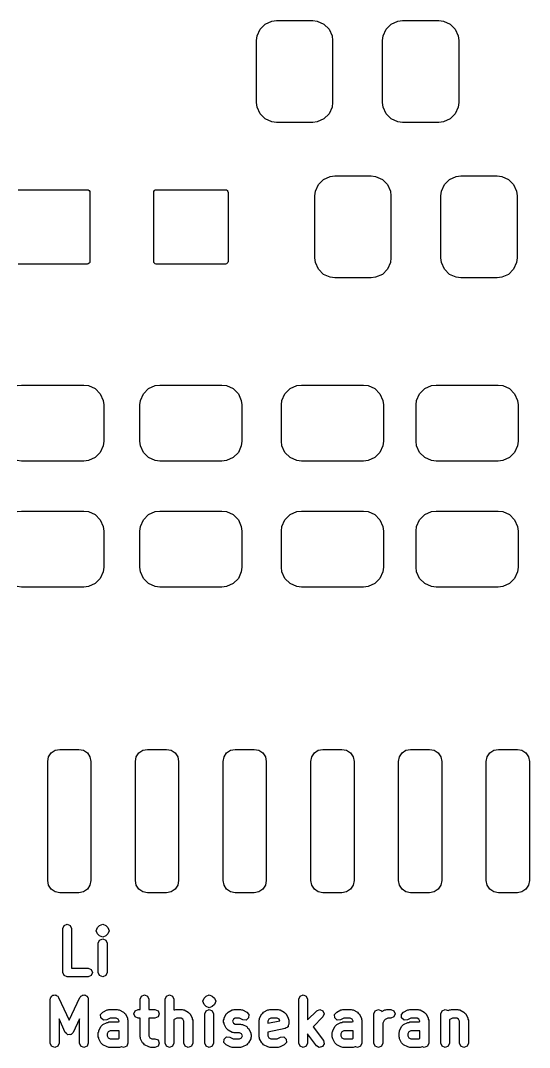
# Model space of a CAD drawing. Extents: x 108 to 210, y -135 to -72.
# Drawn here: x 123.37 to 130.74, y -119.13 to -104.26 of the extents above; entities that cross this region are included whole.
import ezdxf

# ---------------------------------------------------------------- set-up
doc = ezdxf.new("R2010")
doc.units = 0
doc.layers.add('BLACK', color=7, linetype='CONTINUOUS')

msp = doc.modelspace()

# ---------------------------------------------------------------- linework, layer by layer
at = {"layer": 'BLACK', "linetype": 'CONTINUOUS'}
for p, q in [((126.79465, -104.485613), (126.837401, -104.388792)), ((126.837401, -104.388792), (126.912241, -104.313952)), ((126.912241, -104.313952), (127.009062, -104.271201)), ((127.009062, -104.271201), (127.075, -104.263551)), ((127.075, -104.263551), (127.6, -104.263551)), ((127.6, -104.263551), (127.665938, -104.271201)), ((127.665938, -104.271201), (127.762759, -104.313952)), ((127.762759, -104.313952), (127.837599, -104.388792)), ((127.837599, -104.388792), (127.88035, -104.485613)), ((128.61965, -104.485613), (128.662401, -104.388792)), ((128.662401, -104.388792), (128.737241, -104.313952)), ((128.737241, -104.313952), (128.834062, -104.271201)), ((128.834062, -104.271201), (128.9, -104.263551)), ((128.9, -104.263551), (129.425, -104.263551)), ((129.425, -104.263551), (129.490938, -104.271201)), ((129.490938, -104.271201), (129.587759, -104.313952)), ((129.587759, -104.313952), (129.662599, -104.388792)), ((129.662599, -104.388792), (129.70535, -104.485613)), ((126.787, -104.551551), (126.79465, -104.485613)), ((127.88035, -104.485613), (127.888, -104.551551)), ((128.612, -104.551551), (128.61965, -104.485613)), ((129.70535, -104.485613), (129.713, -104.551551)), ((126.787, -105.451551), (126.787, -104.551551)), ((127.888, -104.551551), (127.888, -105.451551)), ((128.612, -105.451551), (128.612, -104.551551)), ((129.713, -104.551551), (129.713, -105.451551)), ((126.79465, -105.517489), (126.787, -105.451551)), ((126.837401, -105.61431), (126.79465, -105.517489)), ((127.88035, -105.517489), (127.837599, -105.61431)), ((127.888, -105.451551), (127.88035, -105.517489)), ((128.61965, -105.517489), (128.612, -105.451551)), ((128.662401, -105.61431), (128.61965, -105.517489)), ((129.70535, -105.517489), (129.662599, -105.61431)), ((129.713, -105.451551), (129.70535, -105.517489)), ((126.912241, -105.68915), (126.837401, -105.61431)), ((127.009062, -105.731901), (126.912241, -105.68915)), ((127.075, -105.739551), (127.009062, -105.731901)), ((127.665938, -105.731901), (127.6, -105.739551)), ((127.762759, -105.68915), (127.665938, -105.731901)), ((127.837599, -105.61431), (127.762759, -105.68915)), ((128.737241, -105.68915), (128.662401, -105.61431)), ((128.834062, -105.731901), (128.737241, -105.68915)), ((128.9, -105.739551), (128.834062, -105.731901)), ((129.490938, -105.731901), (129.425, -105.739551)), ((129.587759, -105.68915), (129.490938, -105.731901)), ((129.662599, -105.61431), (129.587759, -105.68915)), ((127.6, -105.739551), (127.075, -105.739551)), ((129.425, -105.739551), (128.9, -105.739551)), ((127.682401, -106.638792), (127.757241, -106.563952)), ((127.757241, -106.563952), (127.854062, -106.521201)), ((127.854062, -106.521201), (127.92, -106.513551)), ((127.92, -106.513551), (128.445, -106.513551)), ((128.445, -106.513551), (128.510938, -106.521201)), ((128.510938, -106.521201), (128.607759, -106.563952)), ((128.607759, -106.563952), (128.682599, -106.638792)), ((129.507401, -106.638792), (129.582241, -106.563952)), ((129.582241, -106.563952), (129.679062, -106.521201)), ((129.679062, -106.521201), (129.745, -106.513551)), ((129.745, -106.513551), (130.27, -106.513551)), ((130.27, -106.513551), (130.335938, -106.521201)), ((130.335938, -106.521201), (130.432759, -106.563952)), ((130.432759, -106.563952), (130.507599, -106.638792)), ((123.335, -106.713551), (124.335, -106.713551)), ((124.335, -106.713551), (124.349542, -106.716444)), ((124.349542, -106.716444), (124.36187, -106.724681)), ((124.36187, -106.724681), (124.370107, -106.737009)), ((124.370107, -106.737009), (124.373, -106.751551)), ((124.373, -106.751551), (124.373, -107.751551)), ((125.297, -106.751551), (125.299893, -106.737009)), ((125.297, -107.751551), (125.297, -106.751551)), ((125.299893, -106.737009), (125.30813, -106.724681)), ((125.30813, -106.724681), (125.320458, -106.716444)), ((125.320458, -106.716444), (125.335, -106.713551)), ((125.335, -106.713551), (126.335, -106.713551)), ((126.335, -106.713551), (126.349542, -106.716444)), ((126.349542, -106.716444), (126.36187, -106.724681)), ((126.36187, -106.724681), (126.370107, -106.737009)), ((126.370107, -106.737009), (126.373, -106.751551)), ((126.373, -106.751551), (126.373, -107.751551)), ((127.632, -106.801551), (127.63965, -106.735613)), ((127.63965, -106.735613), (127.682401, -106.638792)), ((128.682599, -106.638792), (128.72535, -106.735613)), ((128.72535, -106.735613), (128.733, -106.801551)), ((129.457, -106.801551), (129.46465, -106.735613)), ((129.46465, -106.735613), (129.507401, -106.638792)), ((130.507599, -106.638792), (130.55035, -106.735613)), ((130.55035, -106.735613), (130.558, -106.801551)), ((127.632, -107.701551), (127.632, -106.801551)), ((128.733, -106.801551), (128.733, -107.701551)), ((129.457, -107.701551), (129.457, -106.801551)), ((130.558, -106.801551), (130.558, -107.701551)), ((124.335, -107.789551), (123.335, -107.789551)), ((124.349542, -107.786658), (124.335, -107.789551)), ((124.36187, -107.778421), (124.349542, -107.786658)), ((124.370107, -107.766093), (124.36187, -107.778421)), ((124.373, -107.751551), (124.370107, -107.766093)), ((125.299893, -107.766093), (125.297, -107.751551)), ((125.30813, -107.778421), (125.299893, -107.766093)), ((125.320458, -107.786658), (125.30813, -107.778421)), ((125.335, -107.789551), (125.320458, -107.786658)), ((126.335, -107.789551), (125.335, -107.789551)), ((126.349542, -107.786658), (126.335, -107.789551)), ((126.36187, -107.778421), (126.349542, -107.786658)), ((126.370107, -107.766093), (126.36187, -107.778421)), ((126.373, -107.751551), (126.370107, -107.766093)), ((127.63965, -107.767489), (127.632, -107.701551)), ((127.682401, -107.86431), (127.63965, -107.767489)), ((128.72535, -107.767489), (128.682599, -107.86431)), ((128.733, -107.701551), (128.72535, -107.767489)), ((129.46465, -107.767489), (129.457, -107.701551)), ((129.507401, -107.86431), (129.46465, -107.767489)), ((130.55035, -107.767489), (130.507599, -107.86431)), ((130.558, -107.701551), (130.55035, -107.767489)), ((127.757241, -107.93915), (127.682401, -107.86431)), ((127.854062, -107.981901), (127.757241, -107.93915)), ((128.607759, -107.93915), (128.510938, -107.981901)), ((128.682599, -107.86431), (128.607759, -107.93915)), ((129.582241, -107.93915), (129.507401, -107.86431)), ((129.679062, -107.981901), (129.582241, -107.93915)), ((130.432759, -107.93915), (130.335938, -107.981901)), ((130.507599, -107.86431), (130.432759, -107.93915)), ((127.92, -107.989551), (127.854062, -107.981901)), ((128.445, -107.989551), (127.92, -107.989551)), ((128.510938, -107.981901), (128.445, -107.989551)), ((129.745, -107.989551), (129.679062, -107.981901)), ((130.27, -107.989551), (129.745, -107.989551)), ((130.335938, -107.981901), (130.27, -107.989551)), ((123.319062, -109.55025), (123.385, -109.5426)), ((123.385, -109.5426), (124.285, -109.5426)), ((124.285, -109.5426), (124.350938, -109.55025)), ((124.350938, -109.55025), (124.447759, -109.593001)), ((124.447759, -109.593001), (124.522599, -109.667841)), ((125.147401, -109.667841), (125.222241, -109.593001)), ((125.222241, -109.593001), (125.319062, -109.55025)), ((125.319062, -109.55025), (125.385, -109.5426)), ((125.385, -109.5426), (126.285, -109.5426)), ((126.285, -109.5426), (126.350938, -109.55025)), ((126.350938, -109.55025), (126.447759, -109.593001)), ((126.447759, -109.593001), (126.522599, -109.667841)), ((127.197401, -109.667841), (127.272241, -109.593001)), ((127.272241, -109.593001), (127.369062, -109.55025)), ((127.369062, -109.55025), (127.435, -109.5426)), ((127.435, -109.5426), (128.335, -109.5426)), ((128.335, -109.5426), (128.400938, -109.55025)), ((128.400938, -109.55025), (128.497759, -109.593001)), ((128.497759, -109.593001), (128.572599, -109.667841)), ((129.147401, -109.667841), (129.222241, -109.593001)), ((129.222241, -109.593001), (129.319062, -109.55025)), ((129.319062, -109.55025), (129.385, -109.5426)), ((129.385, -109.5426), (130.285, -109.5426)), ((130.285, -109.5426), (130.350938, -109.55025)), ((130.350938, -109.55025), (130.447759, -109.593001)), ((130.447759, -109.593001), (130.522599, -109.667841)), ((124.522599, -109.667841), (124.56535, -109.764662)), ((125.10465, -109.764662), (125.147401, -109.667841)), ((126.522599, -109.667841), (126.56535, -109.764662)), ((127.15465, -109.764662), (127.197401, -109.667841)), ((128.572599, -109.667841), (128.61535, -109.764662)), ((129.10465, -109.764662), (129.147401, -109.667841)), ((130.522599, -109.667841), (130.56535, -109.764662)), ((124.56535, -109.764662), (124.573, -109.8306)), ((124.573, -109.8306), (124.573, -110.3556)), ((125.097, -109.8306), (125.10465, -109.764662)), ((125.097, -110.3556), (125.097, -109.8306)), ((126.56535, -109.764662), (126.573, -109.8306)), ((126.573, -109.8306), (126.573, -110.3556)), ((127.147, -109.8306), (127.15465, -109.764662)), ((127.147, -110.3556), (127.147, -109.8306)), ((128.61535, -109.764662), (128.623, -109.8306)), ((128.623, -109.8306), (128.623, -110.3556)), ((129.097, -109.8306), (129.10465, -109.764662)), ((129.097, -110.3556), (129.097, -109.8306)), ((130.56535, -109.764662), (130.573, -109.8306)), ((130.573, -109.8306), (130.573, -110.3556)), ((124.56535, -110.421538), (124.522599, -110.518359)), ((124.573, -110.3556), (124.56535, -110.421538)), ((125.10465, -110.421538), (125.097, -110.3556)), ((125.147401, -110.518359), (125.10465, -110.421538)), ((126.56535, -110.421538), (126.522599, -110.518359)), ((126.573, -110.3556), (126.56535, -110.421538)), ((127.15465, -110.421538), (127.147, -110.3556)), ((127.197401, -110.518359), (127.15465, -110.421538)), ((128.61535, -110.421538), (128.572599, -110.518359)), ((128.623, -110.3556), (128.61535, -110.421538)), ((129.10465, -110.421538), (129.097, -110.3556)), ((129.147401, -110.518359), (129.10465, -110.421538)), ((130.56535, -110.421538), (130.522599, -110.518359)), ((130.573, -110.3556), (130.56535, -110.421538)), ((123.385, -110.6436), (123.319062, -110.63595)), ((124.350938, -110.63595), (124.285, -110.6436)), ((124.447759, -110.593199), (124.350938, -110.63595)), ((124.522599, -110.518359), (124.447759, -110.593199)), ((125.222241, -110.593199), (125.147401, -110.518359)), ((125.319062, -110.63595), (125.222241, -110.593199)), ((125.385, -110.6436), (125.319062, -110.63595)), ((126.350938, -110.63595), (126.285, -110.6436)), ((126.447759, -110.593199), (126.350938, -110.63595)), ((126.522599, -110.518359), (126.447759, -110.593199)), ((127.272241, -110.593199), (127.197401, -110.518359)), ((127.369062, -110.63595), (127.272241, -110.593199)), ((127.435, -110.6436), (127.369062, -110.63595)), ((128.400938, -110.63595), (128.335, -110.6436)), ((128.497759, -110.593199), (128.400938, -110.63595)), ((128.572599, -110.518359), (128.497759, -110.593199)), ((129.222241, -110.593199), (129.147401, -110.518359)), ((129.319062, -110.63595), (129.222241, -110.593199)), ((129.385, -110.6436), (129.319062, -110.63595)), ((130.350938, -110.63595), (130.285, -110.6436)), ((130.447759, -110.593199), (130.350938, -110.63595)), ((130.522599, -110.518359), (130.447759, -110.593199)), ((124.285, -110.6436), (123.385, -110.6436)), ((126.285, -110.6436), (125.385, -110.6436)), ((128.335, -110.6436), (127.435, -110.6436)), ((130.285, -110.6436), (129.385, -110.6436)), ((123.319062, -111.37525), (123.385, -111.3676)), ((123.385, -111.3676), (124.285, -111.3676)), ((124.285, -111.3676), (124.350938, -111.37525)), ((124.350938, -111.37525), (124.447759, -111.418001)), ((125.222241, -111.418001), (125.319062, -111.37525)), ((125.319062, -111.37525), (125.385, -111.3676)), ((125.385, -111.3676), (126.285, -111.3676)), ((126.285, -111.3676), (126.350938, -111.37525)), ((126.350938, -111.37525), (126.447759, -111.418001)), ((127.272241, -111.418001), (127.369062, -111.37525)), ((127.369062, -111.37525), (127.435, -111.3676)), ((127.435, -111.3676), (128.335, -111.3676)), ((128.335, -111.3676), (128.400938, -111.37525)), ((128.400938, -111.37525), (128.497759, -111.418001)), ((129.222241, -111.418001), (129.319062, -111.37525)), ((129.319062, -111.37525), (129.385, -111.3676)), ((129.385, -111.3676), (130.285, -111.3676)), ((130.285, -111.3676), (130.350938, -111.37525)), ((130.350938, -111.37525), (130.447759, -111.418001)), ((124.447759, -111.418001), (124.522599, -111.492841)), ((124.522599, -111.492841), (124.56535, -111.589662)), ((125.10465, -111.589662), (125.147401, -111.492841)), ((125.147401, -111.492841), (125.222241, -111.418001)), ((126.447759, -111.418001), (126.522599, -111.492841)), ((126.522599, -111.492841), (126.56535, -111.589662)), ((127.15465, -111.589662), (127.197401, -111.492841)), ((127.197401, -111.492841), (127.272241, -111.418001)), ((128.497759, -111.418001), (128.572599, -111.492841)), ((128.572599, -111.492841), (128.61535, -111.589662)), ((129.10465, -111.589662), (129.147401, -111.492841)), ((129.147401, -111.492841), (129.222241, -111.418001)), ((130.447759, -111.418001), (130.522599, -111.492841)), ((130.522599, -111.492841), (130.56535, -111.589662)), ((124.56535, -111.589662), (124.573, -111.6556)), ((124.573, -111.6556), (124.573, -112.1806)), ((125.097, -111.6556), (125.10465, -111.589662)), ((125.097, -112.1806), (125.097, -111.6556)), ((126.56535, -111.589662), (126.573, -111.6556)), ((126.573, -111.6556), (126.573, -112.1806)), ((127.147, -111.6556), (127.15465, -111.589662)), ((127.147, -112.1806), (127.147, -111.6556)), ((128.61535, -111.589662), (128.623, -111.6556)), ((128.623, -111.6556), (128.623, -112.1806)), ((129.097, -111.6556), (129.10465, -111.589662)), ((129.097, -112.1806), (129.097, -111.6556)), ((130.56535, -111.589662), (130.573, -111.6556)), ((130.573, -111.6556), (130.573, -112.1806)), ((124.56535, -112.246538), (124.522599, -112.343359)), ((124.573, -112.1806), (124.56535, -112.246538)), ((125.10465, -112.246538), (125.097, -112.1806)), ((125.147401, -112.343359), (125.10465, -112.246538)), ((126.56535, -112.246538), (126.522599, -112.343359)), ((126.573, -112.1806), (126.56535, -112.246538)), ((127.15465, -112.246538), (127.147, -112.1806)), ((127.197401, -112.343359), (127.15465, -112.246538)), ((128.61535, -112.246538), (128.572599, -112.343359)), ((128.623, -112.1806), (128.61535, -112.246538)), ((129.10465, -112.246538), (129.097, -112.1806)), ((129.147401, -112.343359), (129.10465, -112.246538)), ((130.56535, -112.246538), (130.522599, -112.343359)), ((130.573, -112.1806), (130.56535, -112.246538)), ((124.447759, -112.418199), (124.350938, -112.46095)), ((124.522599, -112.343359), (124.447759, -112.418199)), ((125.222241, -112.418199), (125.147401, -112.343359)), ((125.319062, -112.46095), (125.222241, -112.418199)), ((126.447759, -112.418199), (126.350938, -112.46095)), ((126.522599, -112.343359), (126.447759, -112.418199)), ((127.272241, -112.418199), (127.197401, -112.343359)), ((127.369062, -112.46095), (127.272241, -112.418199)), ((128.497759, -112.418199), (128.400938, -112.46095)), ((128.572599, -112.343359), (128.497759, -112.418199)), ((129.222241, -112.418199), (129.147401, -112.343359)), ((129.319062, -112.46095), (129.222241, -112.418199)), ((130.447759, -112.418199), (130.350938, -112.46095)), ((130.522599, -112.343359), (130.447759, -112.418199)), ((123.385, -112.4686), (123.319062, -112.46095)), ((124.285, -112.4686), (123.385, -112.4686)), ((124.350938, -112.46095), (124.285, -112.4686)), ((125.385, -112.4686), (125.319062, -112.46095)), ((126.285, -112.4686), (125.385, -112.4686)), ((126.350938, -112.46095), (126.285, -112.4686)), ((127.435, -112.4686), (127.369062, -112.46095)), ((128.335, -112.4686), (127.435, -112.4686)), ((128.400938, -112.46095), (128.335, -112.4686)), ((129.385, -112.4686), (129.319062, -112.46095)), ((130.285, -112.4686), (129.385, -112.4686)), ((130.350938, -112.46095), (130.285, -112.4686)), ((123.762, -114.9931), (123.775359, -114.925939)), ((123.775359, -114.925939), (123.813403, -114.869003)), ((123.813403, -114.869003), (123.870339, -114.830959)), ((123.870339, -114.830959), (123.9375, -114.8176)), ((123.9375, -114.8176), (124.2125, -114.8176)), ((124.2125, -114.8176), (124.279661, -114.830959)), ((124.279661, -114.830959), (124.336597, -114.869003)), ((124.336597, -114.869003), (124.374641, -114.925939)), ((124.374641, -114.925939), (124.388, -114.9931)), ((125.032, -114.9931), (125.045359, -114.925939)), ((125.045359, -114.925939), (125.083403, -114.869003)), ((125.083403, -114.869003), (125.140339, -114.830959)), ((125.140339, -114.830959), (125.2075, -114.8176)), ((125.2075, -114.8176), (125.4825, -114.8176)), ((125.4825, -114.8176), (125.549661, -114.830959)), ((125.549661, -114.830959), (125.606597, -114.869003)), ((125.606597, -114.869003), (125.644641, -114.925939)), ((125.644641, -114.925939), (125.658, -114.9931)), ((126.302, -114.9931), (126.315359, -114.925939)), ((126.315359, -114.925939), (126.353403, -114.869003)), ((126.353403, -114.869003), (126.410339, -114.830959)), ((126.410339, -114.830959), (126.4775, -114.8176)), ((126.4775, -114.8176), (126.7525, -114.8176)), ((126.7525, -114.8176), (126.819661, -114.830959)), ((126.819661, -114.830959), (126.876597, -114.869003)), ((126.876597, -114.869003), (126.914641, -114.925939)), ((126.914641, -114.925939), (126.928, -114.9931)), ((127.572, -114.9931), (127.585359, -114.925939)), ((127.585359, -114.925939), (127.623403, -114.869003)), ((127.623403, -114.869003), (127.680339, -114.830959)), ((127.680339, -114.830959), (127.7475, -114.8176)), ((127.7475, -114.8176), (128.0225, -114.8176)), ((128.0225, -114.8176), (128.089661, -114.830959)), ((128.089661, -114.830959), (128.146597, -114.869003)), ((128.146597, -114.869003), (128.184641, -114.925939)), ((128.184641, -114.925939), (128.198, -114.9931)), ((128.842, -114.9931), (128.855359, -114.925939)), ((128.855359, -114.925939), (128.893403, -114.869003)), ((128.893403, -114.869003), (128.950339, -114.830959)), ((128.950339, -114.830959), (129.0175, -114.8176)), ((129.0175, -114.8176), (129.2925, -114.8176)), ((129.2925, -114.8176), (129.359661, -114.830959)), ((129.359661, -114.830959), (129.416597, -114.869003)), ((129.416597, -114.869003), (129.454641, -114.925939)), ((129.454641, -114.925939), (129.468, -114.9931)), ((130.112, -114.9931), (130.125359, -114.925939)), ((130.125359, -114.925939), (130.163403, -114.869003)), ((130.163403, -114.869003), (130.220339, -114.830959)), ((130.220339, -114.830959), (130.2875, -114.8176)), ((130.2875, -114.8176), (130.5625, -114.8176)), ((130.5625, -114.8176), (130.629661, -114.830959)), ((130.629661, -114.830959), (130.686597, -114.869003)), ((130.686597, -114.869003), (130.724641, -114.925939)), ((130.724641, -114.925939), (130.738, -114.9931)), ((123.762, -116.7181), (123.762, -114.9931)), ((124.388, -114.9931), (124.388, -116.7181)), ((125.032, -116.7181), (125.032, -114.9931)), ((125.658, -114.9931), (125.658, -116.7181)), ((126.302, -116.7181), (126.302, -114.9931)), ((126.928, -114.9931), (126.928, -116.7181)), ((127.572, -116.7181), (127.572, -114.9931)), ((128.198, -114.9931), (128.198, -116.7181)), ((128.842, -116.7181), (128.842, -114.9931)), ((129.468, -114.9931), (129.468, -116.7181)), ((130.112, -116.7181), (130.112, -114.9931)), ((130.738, -114.9931), (130.738, -116.7181)), ((123.775359, -116.785261), (123.762, -116.7181)), ((124.388, -116.7181), (124.374641, -116.785261)), ((125.045359, -116.785261), (125.032, -116.7181)), ((125.658, -116.7181), (125.644641, -116.785261)), ((126.315359, -116.785261), (126.302, -116.7181)), ((126.928, -116.7181), (126.914641, -116.785261)), ((127.585359, -116.785261), (127.572, -116.7181)), ((128.198, -116.7181), (128.184641, -116.785261)), ((128.855359, -116.785261), (128.842, -116.7181)), ((129.468, -116.7181), (129.454641, -116.785261)), ((130.125359, -116.785261), (130.112, -116.7181)), ((130.738, -116.7181), (130.724641, -116.785261)), ((123.813403, -116.842197), (123.775359, -116.785261)), ((123.870339, -116.880241), (123.813403, -116.842197)), ((123.9375, -116.8936), (123.870339, -116.880241)), ((124.279661, -116.880241), (124.2125, -116.8936)), ((124.336597, -116.842197), (124.279661, -116.880241)), ((124.374641, -116.785261), (124.336597, -116.842197)), ((125.083403, -116.842197), (125.045359, -116.785261)), ((125.140339, -116.880241), (125.083403, -116.842197)), ((125.2075, -116.8936), (125.140339, -116.880241)), ((125.549661, -116.880241), (125.4825, -116.8936)), ((125.606597, -116.842197), (125.549661, -116.880241)), ((125.644641, -116.785261), (125.606597, -116.842197)), ((126.353403, -116.842197), (126.315359, -116.785261)), ((126.410339, -116.880241), (126.353403, -116.842197)), ((126.4775, -116.8936), (126.410339, -116.880241)), ((126.819661, -116.880241), (126.7525, -116.8936)), ((126.876597, -116.842197), (126.819661, -116.880241)), ((126.914641, -116.785261), (126.876597, -116.842197)), ((127.623403, -116.842197), (127.585359, -116.785261)), ((127.680339, -116.880241), (127.623403, -116.842197)), ((127.7475, -116.8936), (127.680339, -116.880241)), ((128.089661, -116.880241), (128.0225, -116.8936)), ((128.146597, -116.842197), (128.089661, -116.880241)), ((128.184641, -116.785261), (128.146597, -116.842197)), ((128.893403, -116.842197), (128.855359, -116.785261)), ((128.950339, -116.880241), (128.893403, -116.842197)), ((129.0175, -116.8936), (128.950339, -116.880241)), ((129.359661, -116.880241), (129.2925, -116.8936)), ((129.416597, -116.842197), (129.359661, -116.880241)), ((129.454641, -116.785261), (129.416597, -116.842197)), ((130.163403, -116.842197), (130.125359, -116.785261)), ((130.220339, -116.880241), (130.163403, -116.842197)), ((130.2875, -116.8936), (130.220339, -116.880241)), ((130.629661, -116.880241), (130.5625, -116.8936)), ((130.686597, -116.842197), (130.629661, -116.880241)), ((130.724641, -116.785261), (130.686597, -116.842197)), ((124.2125, -116.8936), (123.9375, -116.8936)), ((125.4825, -116.8936), (125.2075, -116.8936)), ((126.7525, -116.8936), (126.4775, -116.8936)), ((128.0225, -116.8936), (127.7475, -116.8936)), ((129.2925, -116.8936), (129.0175, -116.8936)), ((130.5625, -116.8936), (130.2875, -116.8936)), ((123.981243, -117.413634), (123.999842, -117.368733)), ((123.981243, -118.048634), (123.981243, -117.413634)), ((123.999842, -117.368733), (124.044743, -117.350134)), ((124.044743, -117.350134), (124.089644, -117.368733)), ((124.089644, -117.368733), (124.108243, -117.413634)), ((124.108243, -117.413634), (124.108243, -117.985134)), ((124.465053, -117.443872), (124.483652, -117.398971)), ((124.483652, -117.488773), (124.465053, -117.443872)), ((124.483652, -117.398971), (124.51389, -117.368733)), ((124.51389, -117.368733), (124.558791, -117.350134)), ((124.558791, -117.350134), (124.603692, -117.368733)), ((124.603692, -117.368733), (124.63393, -117.398971)), ((124.63393, -117.398971), (124.652529, -117.443872)), ((124.652529, -117.443872), (124.63393, -117.488773)), ((124.51389, -117.519011), (124.483652, -117.488773)), ((124.495291, -117.6253), (124.51389, -117.580399)), ((124.495291, -118.048634), (124.495291, -117.6253)), ((124.558791, -117.53761), (124.51389, -117.519011)), ((124.51389, -117.580399), (124.558791, -117.5618)), ((124.603692, -117.519011), (124.558791, -117.53761)), ((124.558791, -117.5618), (124.603692, -117.580399)), ((124.63393, -117.488773), (124.603692, -117.519011)), ((124.603692, -117.580399), (124.622291, -117.6253)), ((124.622291, -117.6253), (124.622291, -118.048634)), ((123.999842, -118.093535), (123.981243, -118.048634)), ((124.108243, -117.985134), (124.347124, -117.985134)), ((124.347124, -117.985134), (124.392025, -118.003733)), ((124.392025, -118.003733), (124.410624, -118.048634)), ((124.410624, -118.048634), (124.392025, -118.093535)), ((124.51389, -118.093535), (124.495291, -118.048634)), ((124.622291, -118.048634), (124.603692, -118.093535)), ((124.044743, -118.112134), (123.999842, -118.093535)), ((124.347124, -118.112134), (124.044743, -118.112134)), ((124.392025, -118.093535), (124.347124, -118.112134)), ((124.558791, -118.112134), (124.51389, -118.093535)), ((124.603692, -118.093535), (124.558791, -118.112134)), ((123.850414, -118.377827), (123.863315, -118.372484)), ((123.863315, -118.372484), (123.87374, -118.376802)), ((124.276222, -118.376802), (124.286648, -118.372484)), ((124.286648, -118.372484), (124.299548, -118.377827)), ((125.118652, -118.391083), (125.163553, -118.372484)), ((125.163553, -118.372484), (125.208454, -118.391083)), ((125.481509, -118.391083), (125.52641, -118.372484)), ((125.52641, -118.372484), (125.571311, -118.391083)), ((126.056033, -118.391083), (126.100934, -118.372484)), ((126.100934, -118.372484), (126.145835, -118.391083)), ((127.416748, -118.391083), (127.461649, -118.372484)), ((127.461649, -118.372484), (127.50655, -118.391083)), ((123.799815, -118.435984), (123.804133, -118.425558)), ((123.799815, -119.070984), (123.799815, -118.435984)), ((123.803638, -118.414284), (123.813069, -118.403984)), ((123.804133, -118.425558), (123.803638, -118.414284)), ((123.813069, -118.403984), (123.818414, -118.391083)), ((123.818414, -118.391083), (123.828839, -118.386764)), ((123.828839, -118.386764), (123.836462, -118.378441)), ((123.836462, -118.378441), (123.850414, -118.377827)), ((123.87374, -118.376802), (123.885015, -118.376307)), ((123.885015, -118.376307), (123.895314, -118.385738)), ((123.895314, -118.385738), (123.908216, -118.391083)), ((123.908216, -118.391083), (123.912534, -118.401508)), ((123.912534, -118.401508), (123.920858, -118.409131)), ((123.920858, -118.409131), (124.074981, -118.739396)), ((124.074981, -118.739396), (124.229105, -118.409131)), ((124.229105, -118.409131), (124.237428, -118.401508)), ((124.237428, -118.401508), (124.241747, -118.391083)), ((124.241747, -118.391083), (124.254647, -118.385739)), ((124.254647, -118.385739), (124.264947, -118.376307)), ((124.264947, -118.376307), (124.276222, -118.376802)), ((124.299548, -118.377827), (124.313501, -118.378441)), ((124.313501, -118.378441), (124.321123, -118.386764)), ((124.321123, -118.386764), (124.331549, -118.391083)), ((124.331549, -118.391083), (124.336892, -118.403983)), ((124.336892, -118.403983), (124.346325, -118.414283)), ((124.346325, -118.414283), (124.345829, -118.425558)), ((124.345829, -118.425558), (124.350148, -118.435984)), ((124.350148, -118.435984), (124.350148, -119.070984)), ((125.100053, -118.435984), (125.118652, -118.391083)), ((125.100053, -118.58415), (125.100053, -118.435984)), ((125.208454, -118.391083), (125.227053, -118.435984)), ((125.227053, -118.435984), (125.227053, -118.58415)), ((125.46291, -118.435984), (125.481509, -118.391083)), ((125.46291, -119.070984), (125.46291, -118.435984)), ((125.571311, -118.391083), (125.58991, -118.435984)), ((125.58991, -118.435984), (125.58991, -118.590769)), ((126.007196, -118.466222), (126.025795, -118.421321)), ((126.025795, -118.511123), (126.007196, -118.466222)), ((126.025795, -118.421321), (126.056033, -118.391083)), ((126.056033, -118.541361), (126.025795, -118.511123)), ((126.145835, -118.391083), (126.176073, -118.421321)), ((126.176073, -118.511123), (126.145835, -118.541361)), ((126.176073, -118.421321), (126.194672, -118.466222)), ((126.194672, -118.466222), (126.176073, -118.511123)), ((127.398149, -118.435984), (127.416748, -118.391083)), ((127.398149, -119.070984), (127.398149, -118.435984)), ((127.50655, -118.391083), (127.525149, -118.435984)), ((127.525149, -118.435984), (127.525149, -118.736252)), ((124.528788, -118.657808), (124.560631, -118.621092)), ((124.532233, -118.706286), (124.528788, -118.657808)), ((124.560631, -118.621092), (124.621107, -118.590854)), ((124.621107, -118.590854), (124.635849, -118.589806)), ((124.635849, -118.589806), (124.649505, -118.58415)), ((124.649505, -118.58415), (124.770458, -118.58415)), ((124.770458, -118.58415), (124.784113, -118.589806)), ((124.784113, -118.589806), (124.798856, -118.590854)), ((124.798856, -118.590854), (124.859332, -118.621092)), ((124.859332, -118.621092), (124.87252, -118.636298)), ((124.87252, -118.636298), (124.88773, -118.64949)), ((124.88773, -118.64949), (124.917968, -118.709967)), ((125.009339, -118.64765), (125.027938, -118.602749)), ((125.027938, -118.692551), (125.009339, -118.64765)), ((125.027938, -118.602749), (125.072839, -118.58415)), ((125.072839, -118.58415), (125.100053, -118.58415)), ((125.227053, -118.58415), (125.314743, -118.58415)), ((125.314743, -118.58415), (125.359644, -118.602749)), ((125.359644, -118.602749), (125.378243, -118.64765)), ((125.378243, -118.64765), (125.359644, -118.692551)), ((125.58991, -118.590769), (125.603468, -118.589806)), ((125.603468, -118.589806), (125.617124, -118.58415)), ((125.617124, -118.58415), (125.707839, -118.58415)), ((125.707839, -118.58415), (125.721494, -118.589806)), ((125.721494, -118.589806), (125.736237, -118.590854)), ((125.736237, -118.590854), (125.796713, -118.621092)), ((125.796713, -118.621092), (125.809901, -118.636298)), ((125.809901, -118.636298), (125.825111, -118.64949)), ((125.825111, -118.64949), (125.855349, -118.709967)), ((126.037434, -118.64765), (126.056033, -118.602749)), ((126.037434, -119.070984), (126.037434, -118.64765)), ((126.100934, -118.55996), (126.056033, -118.541361)), ((126.056033, -118.602749), (126.100934, -118.58415)), ((126.145835, -118.541361), (126.100934, -118.55996)), ((126.100934, -118.58415), (126.145835, -118.602749)), ((126.145835, -118.602749), (126.164434, -118.64765)), ((126.164434, -118.64765), (126.164434, -119.070984)), ((126.316281, -118.709967), (126.346519, -118.64949)), ((126.346519, -118.64949), (126.361728, -118.636298)), ((126.361728, -118.636298), (126.374917, -118.621092)), ((126.374917, -118.621092), (126.435393, -118.590854)), ((126.435393, -118.590854), (126.450135, -118.589806)), ((126.450135, -118.589806), (126.463791, -118.58415)), ((126.463791, -118.58415), (126.554505, -118.58415)), ((126.554505, -118.58415), (126.56816, -118.589806)), ((126.56816, -118.589806), (126.582903, -118.590854)), ((126.582903, -118.590854), (126.64338, -118.621092)), ((126.64338, -118.621092), (126.675223, -118.657807)), ((126.675223, -118.657807), (126.671778, -118.706286)), ((126.830329, -118.709967), (126.860567, -118.64949)), ((126.860567, -118.64949), (126.875776, -118.636298)), ((126.875776, -118.636298), (126.888965, -118.621092)), ((126.888965, -118.621092), (126.949441, -118.590854)), ((126.949441, -118.590854), (126.964183, -118.589806)), ((126.964183, -118.589806), (126.977839, -118.58415)), ((126.977839, -118.58415), (127.098792, -118.58415)), ((127.098792, -118.58415), (127.112447, -118.589806)), ((127.112447, -118.589806), (127.12719, -118.590854)), ((127.12719, -118.590854), (127.187666, -118.621092)), ((127.187666, -118.621092), (127.200854, -118.636298)), ((127.200854, -118.636298), (127.216064, -118.64949)), ((127.216064, -118.64949), (127.246302, -118.709967)), ((127.525149, -118.736252), (127.658652, -118.602749)), ((127.658652, -118.602749), (127.703554, -118.584151)), ((127.703554, -118.584151), (127.748455, -118.602749)), ((127.748455, -118.602749), (127.767053, -118.64765)), ((127.767053, -118.64765), (127.748455, -118.692552)), ((127.915456, -118.657808), (127.947299, -118.621092)), ((127.918901, -118.706286), (127.915456, -118.657808)), ((127.947299, -118.621092), (128.007775, -118.590854)), ((128.007775, -118.590854), (128.022517, -118.589806)), ((128.022517, -118.589806), (128.036173, -118.58415)), ((128.036173, -118.58415), (128.157126, -118.58415)), ((128.157126, -118.58415), (128.170781, -118.589806)), ((128.170781, -118.589806), (128.185524, -118.590854)), ((128.185524, -118.590854), (128.246, -118.621092)), ((128.246, -118.621092), (128.259188, -118.636298)), ((128.259188, -118.636298), (128.274398, -118.64949)), ((128.274398, -118.64949), (128.304636, -118.709967)), ((128.486721, -118.64765), (128.50532, -118.602749)), ((128.486721, -119.070984), (128.486721, -118.64765)), ((128.50532, -118.602749), (128.550221, -118.58415)), ((128.550221, -118.58415), (128.595122, -118.602749)), ((128.595122, -118.602749), (128.599216, -118.612633)), ((128.599216, -118.612633), (128.642775, -118.590854)), ((128.642775, -118.590854), (128.657517, -118.589806)), ((128.657517, -118.589806), (128.671173, -118.58415)), ((128.671173, -118.58415), (128.73165, -118.58415)), ((128.73165, -118.58415), (128.776551, -118.602749)), ((128.776551, -118.602749), (128.79515, -118.64765)), ((128.79515, -118.64765), (128.776551, -118.692551)), ((128.883075, -118.657808), (128.914918, -118.621092)), ((128.88652, -118.706286), (128.883075, -118.657808)), ((128.914918, -118.621092), (128.975394, -118.590854)), ((128.975394, -118.590854), (128.990136, -118.589806)), ((128.990136, -118.589806), (129.003792, -118.58415)), ((129.003792, -118.58415), (129.124745, -118.58415)), ((129.124745, -118.58415), (129.1384, -118.589806)), ((129.1384, -118.589806), (129.153143, -118.590854)), ((129.153143, -118.590854), (129.213619, -118.621092)), ((129.213619, -118.621092), (129.226807, -118.636298)), ((129.226807, -118.636298), (129.242017, -118.64949)), ((129.242017, -118.64949), (129.272255, -118.709967)), ((129.45434, -118.64765), (129.472939, -118.602749)), ((129.45434, -119.070984), (129.45434, -118.64765)), ((129.472939, -118.602749), (129.51784, -118.58415)), ((129.51784, -118.58415), (129.559254, -118.601304)), ((129.559254, -118.601304), (129.580156, -118.590854)), ((129.580156, -118.590854), (129.594898, -118.589806)), ((129.594898, -118.589806), (129.608554, -118.58415)), ((129.608554, -118.58415), (129.699269, -118.58415)), ((129.699269, -118.58415), (129.712924, -118.589806)), ((129.712924, -118.589806), (129.727667, -118.590854)), ((129.727667, -118.590854), (129.788143, -118.621092)), ((129.788143, -118.621092), (129.801331, -118.636298)), ((129.801331, -118.636298), (129.816541, -118.64949)), ((129.816541, -118.64949), (129.846779, -118.709967)), ((124.017439, -118.916408), (123.926815, -118.722214)), ((123.926815, -118.722214), (123.926815, -119.070984)), ((124.223148, -118.722215), (124.132525, -118.916408)), ((124.223148, -119.070984), (124.223148, -118.722215)), ((124.568949, -118.738129), (124.532233, -118.706286)), ((124.532233, -118.830919), (124.547441, -118.817729)), ((124.547441, -118.817729), (124.560631, -118.802521)), ((124.560631, -118.802521), (124.621107, -118.772283)), ((124.617427, -118.734684), (124.568949, -118.738129)), ((124.664495, -118.71115), (124.617427, -118.734684)), ((124.621107, -118.772283), (124.635849, -118.771235)), ((124.635849, -118.771235), (124.649505, -118.765579)), ((124.649505, -118.765579), (124.785706, -118.765579)), ((124.755468, -118.71115), (124.664495, -118.71115)), ((124.783603, -118.725217), (124.755468, -118.71115)), ((124.797672, -118.753354), (124.783603, -118.725217)), ((124.785706, -118.765579), (124.797672, -118.759596)), ((124.797672, -118.759596), (124.797672, -118.753354)), ((124.917968, -118.709967), (124.919015, -118.724709)), ((124.919015, -118.724709), (124.924672, -118.738365)), ((124.924672, -118.738365), (124.924672, -119.070984)), ((125.072839, -118.71115), (125.027938, -118.692551)), ((125.100053, -118.71115), (125.072839, -118.71115)), ((125.100053, -118.980269), (125.100053, -118.71115)), ((125.314743, -118.71115), (125.227053, -118.71115)), ((125.227053, -118.71115), (125.227053, -118.965279)), ((125.359644, -118.692551), (125.314743, -118.71115)), ((125.594262, -118.730076), (125.58991, -118.734428)), ((125.58991, -118.734428), (125.58991, -119.070984)), ((125.632114, -118.71115), (125.594262, -118.730076)), ((125.692849, -118.71115), (125.632114, -118.71115)), ((125.720984, -118.725217), (125.692849, -118.71115)), ((125.735053, -118.753354), (125.720984, -118.725217)), ((125.735053, -119.070984), (125.735053, -118.753354)), ((125.855349, -118.709967), (125.856396, -118.724709)), ((125.856396, -118.724709), (125.862053, -118.738365)), ((125.862053, -118.738365), (125.862053, -119.070984)), ((126.309577, -118.738365), (126.315233, -118.724709)), ((126.309577, -118.768603), (126.309577, -118.738365)), ((126.315233, -118.782258), (126.309577, -118.768603)), ((126.315233, -118.724709), (126.316281, -118.709967)), ((126.316281, -118.797001), (126.315233, -118.782258)), ((126.346519, -118.857477), (126.316281, -118.797001)), ((126.450645, -118.725217), (126.436577, -118.753354)), ((126.436577, -118.753354), (126.436577, -118.753613)), ((126.436577, -118.753613), (126.450645, -118.781749)), ((126.478781, -118.71115), (126.450645, -118.725217)), ((126.450645, -118.781749), (126.478781, -118.795817)), ((126.539515, -118.71115), (126.478781, -118.71115)), ((126.478781, -118.795817), (126.554505, -118.795817)), ((126.586584, -118.734684), (126.539515, -118.71115)), ((126.554505, -118.795817), (126.56816, -118.801473)), ((126.56816, -118.801473), (126.582903, -118.802521)), ((126.582903, -118.802521), (126.64338, -118.832759)), ((126.635063, -118.738129), (126.586584, -118.734684)), ((126.671778, -118.706286), (126.635063, -118.738129)), ((126.823625, -118.738365), (126.829281, -118.724709)), ((126.823625, -118.980269), (126.823625, -118.738365)), ((126.829281, -118.724709), (126.830329, -118.709967)), ((126.964693, -118.725217), (126.950625, -118.753354)), ((126.950625, -118.781859), (127.123018, -118.74738)), ((126.950625, -118.753354), (126.950625, -118.781859)), ((126.992829, -118.71115), (126.964693, -118.725217)), ((127.083802, -118.71115), (126.992829, -118.71115)), ((127.111937, -118.725217), (127.083802, -118.71115)), ((127.123018, -118.74738), (127.111937, -118.725217)), ((127.245929, -118.815924), (127.242341, -118.834064)), ((127.253006, -118.798841), (127.245929, -118.815924)), ((127.246302, -118.709967), (127.247349, -118.724709)), ((127.247349, -118.724709), (127.253006, -118.738365)), ((127.253006, -118.738365), (127.253006, -118.798841)), ((127.748455, -118.692552), (127.605968, -118.835037)), ((127.955617, -118.738129), (127.918901, -118.706286)), ((127.918901, -118.830919), (127.934109, -118.817729)), ((127.934109, -118.817729), (127.947299, -118.802521)), ((127.947299, -118.802521), (128.007775, -118.772283)), ((128.004095, -118.734684), (127.955617, -118.738129)), ((128.051163, -118.71115), (128.004095, -118.734684)), ((128.007775, -118.772283), (128.022517, -118.771235)), ((128.022517, -118.771235), (128.036173, -118.765579)), ((128.036173, -118.765579), (128.172374, -118.765579)), ((128.142136, -118.71115), (128.051163, -118.71115)), ((128.170271, -118.725217), (128.142136, -118.71115)), ((128.18434, -118.753354), (128.170271, -118.725217)), ((128.172374, -118.765579), (128.18434, -118.759596)), ((128.18434, -118.759596), (128.18434, -118.753354)), ((128.304636, -118.709967), (128.305683, -118.724709)), ((128.305683, -118.724709), (128.31134, -118.738365)), ((128.31134, -118.738365), (128.31134, -119.070984)), ((128.632647, -118.745739), (128.613721, -118.783592)), ((128.613721, -118.783592), (128.613721, -119.070984)), ((128.648311, -118.730076), (128.632647, -118.745739)), ((128.686163, -118.71115), (128.648311, -118.730076)), ((128.73165, -118.71115), (128.686163, -118.71115)), ((128.776551, -118.692551), (128.73165, -118.71115)), ((128.923236, -118.738129), (128.88652, -118.706286)), ((128.88652, -118.830919), (128.901728, -118.817729)), ((128.901728, -118.817729), (128.914918, -118.802521)), ((128.914918, -118.802521), (128.975394, -118.772283)), ((128.971714, -118.734684), (128.923236, -118.738129)), ((129.018782, -118.71115), (128.971714, -118.734684)), ((128.975394, -118.772283), (128.990136, -118.771235)), ((128.990136, -118.771235), (129.003792, -118.765579)), ((129.003792, -118.765579), (129.139993, -118.765579)), ((129.109755, -118.71115), (129.018782, -118.71115)), ((129.13789, -118.725217), (129.109755, -118.71115)), ((129.151959, -118.753354), (129.13789, -118.725217)), ((129.139993, -118.765579), (129.151959, -118.759596)), ((129.151959, -118.759596), (129.151959, -118.753354)), ((129.272255, -118.709967), (129.273302, -118.724709)), ((129.273302, -118.724709), (129.278959, -118.738365)), ((129.278959, -118.738365), (129.278959, -119.070984)), ((129.585692, -118.730076), (129.58134, -118.734428)), ((129.58134, -118.734428), (129.58134, -119.070984)), ((129.623544, -118.71115), (129.585692, -118.730076)), ((129.684279, -118.71115), (129.623544, -118.71115)), ((129.712414, -118.725217), (129.684279, -118.71115)), ((129.726483, -118.753354), (129.712414, -118.725217)), ((129.726483, -119.070984), (129.726483, -118.753354)), ((129.846779, -118.709967), (129.847826, -118.724709)), ((129.847826, -118.724709), (129.853483, -118.738365)), ((129.853483, -118.738365), (129.853483, -119.070984)), ((124.033458, -118.931078), (124.017439, -118.916408)), ((124.048129, -118.947098), (124.033458, -118.931078)), ((124.051094, -118.947228), (124.048129, -118.947098)), ((124.053281, -118.949231), (124.051094, -118.947228)), ((124.074976, -118.948277), (124.053281, -118.949231)), ((124.096683, -118.949231), (124.074976, -118.948277)), ((124.098871, -118.947227), (124.096683, -118.949231)), ((124.101835, -118.947097), (124.098871, -118.947227)), ((124.116499, -118.931083), (124.101835, -118.947097)), ((124.132525, -118.916408), (124.116499, -118.931083)), ((124.495291, -118.919793), (124.500947, -118.906137)), ((124.495291, -118.980269), (124.495291, -118.919793)), ((124.500947, -118.906137), (124.501995, -118.891395)), ((124.501995, -118.891395), (124.532233, -118.830919)), ((124.636359, -118.906647), (124.622291, -118.934783)), ((124.622291, -118.934783), (124.622291, -118.965279)), ((124.622291, -118.965279), (124.636359, -118.993416)), ((124.664495, -118.892579), (124.636359, -118.906647)), ((124.797672, -118.892579), (124.664495, -118.892579)), ((124.797672, -119.001501), (124.797672, -118.892579)), ((125.227053, -118.965279), (125.241121, -118.993416)), ((126.361727, -118.870666), (126.346519, -118.857477)), ((126.374917, -118.885875), (126.361727, -118.870666)), ((126.435393, -118.916113), (126.374917, -118.885875)), ((126.450135, -118.91716), (126.435393, -118.916113)), ((126.463791, -118.922817), (126.450135, -118.91716)), ((126.539515, -118.922817), (126.463791, -118.922817)), ((126.567652, -118.936885), (126.539515, -118.922817)), ((126.567651, -118.993415), (126.58172, -118.965279)), ((126.58172, -118.965021), (126.567652, -118.936885)), ((126.58172, -118.965279), (126.58172, -118.965021)), ((126.64338, -118.832759), (126.656571, -118.847968)), ((126.656571, -118.847968), (126.671778, -118.861157)), ((126.671778, -118.861157), (126.702016, -118.921633)), ((126.702016, -118.921633), (126.703063, -118.936375)), ((126.703063, -118.936375), (126.70872, -118.950031)), ((126.70872, -118.950031), (126.70872, -118.980269)), ((127.201959, -118.861108), (126.950625, -118.911374)), ((126.950625, -118.911374), (126.950625, -118.965279)), ((126.950625, -118.965279), (126.964693, -118.993416)), ((127.217323, -118.850818), (127.201959, -118.861108)), ((127.234407, -118.843742), (127.217323, -118.850818)), ((127.236908, -118.837701), (127.234407, -118.843742)), ((127.242341, -118.834064), (127.236908, -118.837701)), ((127.652754, -119.109084), (127.525149, -118.938944)), ((127.525149, -118.938944), (127.525149, -119.070984)), ((127.605968, -118.835037), (127.754354, -119.032884)), ((127.881959, -118.919793), (127.887615, -118.906137)), ((127.881959, -118.980269), (127.881959, -118.919793)), ((127.887615, -118.906137), (127.888663, -118.891395)), ((127.888663, -118.891395), (127.918901, -118.830919)), ((128.023027, -118.906647), (128.008959, -118.934783)), ((128.008959, -118.934783), (128.008959, -118.965279)), ((128.008959, -118.965279), (128.023027, -118.993416)), ((128.051163, -118.892579), (128.023027, -118.906647)), ((128.18434, -118.892579), (128.051163, -118.892579)), ((128.18434, -119.001501), (128.18434, -118.892579)), ((128.849578, -118.919793), (128.855234, -118.906137)), ((128.849578, -118.980269), (128.849578, -118.919793)), ((128.855234, -118.906137), (128.856282, -118.891395)), ((128.856282, -118.891395), (128.88652, -118.830919)), ((128.990646, -118.906647), (128.976578, -118.934783)), ((128.976578, -118.934783), (128.976578, -118.965279)), ((128.976578, -118.965279), (128.990646, -118.993416)), ((129.018782, -118.892579), (128.990646, -118.906647)), ((129.151959, -118.892579), (129.018782, -118.892579)), ((129.151959, -119.001501), (129.151959, -118.892579)), ((123.818414, -119.115885), (123.799815, -119.070984)), ((123.863315, -119.134484), (123.818414, -119.115885)), ((123.908216, -119.115885), (123.863315, -119.134484)), ((123.926815, -119.070984), (123.908216, -119.115885)), ((124.241747, -119.115885), (124.223148, -119.070984)), ((124.286648, -119.134484), (124.241747, -119.115885)), ((124.331549, -119.115885), (124.286648, -119.134484)), ((124.350148, -119.070984), (124.331549, -119.115885)), ((124.500947, -118.993924), (124.495291, -118.980269)), ((124.501995, -119.008667), (124.500947, -118.993924)), ((124.532233, -119.069144), (124.501995, -119.008667)), ((124.547442, -119.082335), (124.532233, -119.069144)), ((124.560631, -119.097542), (124.547442, -119.082335)), ((124.621107, -119.12778), (124.560631, -119.097542)), ((124.636359, -118.993416), (124.664495, -119.007484)), ((124.664495, -119.007484), (124.785706, -119.007484)), ((124.785706, -119.007484), (124.797672, -119.001501)), ((124.906073, -119.115885), (124.861172, -119.134484)), ((124.924672, -119.070984), (124.906073, -119.115885)), ((125.105709, -118.993924), (125.100053, -118.980269)), ((125.106757, -119.008667), (125.105709, -118.993924)), ((125.136995, -119.069144), (125.106757, -119.008667)), ((125.152204, -119.082335), (125.136995, -119.069144)), ((125.165393, -119.097542), (125.152204, -119.082335)), ((125.225869, -119.12778), (125.165393, -119.097542)), ((125.241121, -118.993416), (125.269257, -119.007484)), ((125.269257, -119.007484), (125.314743, -119.007484)), ((125.314743, -119.007484), (125.359644, -119.026083)), ((125.359644, -119.115885), (125.314743, -119.134484)), ((125.359644, -119.026083), (125.378243, -119.070984)), ((125.378243, -119.070984), (125.359644, -119.115885)), ((125.481509, -119.115885), (125.46291, -119.070984)), ((125.52641, -119.134484), (125.481509, -119.115885)), ((125.571311, -119.115885), (125.52641, -119.134484)), ((125.58991, -119.070984), (125.571311, -119.115885)), ((125.753652, -119.115885), (125.735053, -119.070984)), ((125.798553, -119.134484), (125.753652, -119.115885)), ((125.843454, -119.115885), (125.798553, -119.134484)), ((125.862053, -119.070984), (125.843454, -119.115885)), ((126.056033, -119.115885), (126.037434, -119.070984)), ((126.100934, -119.134484), (126.056033, -119.115885)), ((126.145835, -119.115885), (126.100934, -119.134484)), ((126.164434, -119.070984), (126.145835, -119.115885)), ((126.312836, -119.060826), (126.316281, -119.012348)), ((126.344679, -119.097542), (126.312836, -119.060826)), ((126.316281, -119.012348), (126.352997, -118.980505)), ((126.405155, -119.12778), (126.344679, -119.097542)), ((126.352997, -118.980505), (126.401475, -118.98395)), ((126.401475, -118.98395), (126.448543, -119.007484)), ((126.448543, -119.007484), (126.539515, -119.007484)), ((126.539515, -119.007484), (126.567651, -118.993415)), ((126.64338, -119.097542), (126.582903, -119.12778)), ((126.656569, -119.082333), (126.64338, -119.097542)), ((126.671778, -119.069144), (126.656569, -119.082333)), ((126.702016, -119.008667), (126.671778, -119.069144)), ((126.703063, -118.993924), (126.702016, -119.008667)), ((126.70872, -118.980269), (126.703063, -118.993924)), ((126.829281, -118.993924), (126.823625, -118.980269)), ((126.830329, -119.008667), (126.829281, -118.993924)), ((126.860567, -119.069144), (126.830329, -119.008667)), ((126.875776, -119.082335), (126.860567, -119.069144)), ((126.888965, -119.097542), (126.875776, -119.082335)), ((126.949441, -119.12778), (126.888965, -119.097542)), ((126.964693, -118.993416), (126.992829, -119.007484)), ((126.992829, -119.007484), (127.083802, -119.007484)), ((127.083802, -119.007484), (127.13087, -118.98395)), ((127.187666, -119.097542), (127.12719, -119.12778)), ((127.13087, -118.98395), (127.179348, -118.980505)), ((127.179348, -118.980505), (127.216064, -119.012348)), ((127.219509, -119.060826), (127.187666, -119.097542)), ((127.216064, -119.012348), (127.219509, -119.060826)), ((127.416748, -119.115885), (127.398149, -119.070984)), ((127.461649, -119.134484), (127.416748, -119.115885)), ((127.50655, -119.115885), (127.461649, -119.134484)), ((127.525149, -119.070984), (127.50655, -119.115885)), ((127.694574, -119.133845), (127.652754, -119.109084)), ((127.766415, -119.079964), (127.741654, -119.121784)), ((127.754354, -119.032884), (127.766415, -119.079964)), ((127.887615, -118.993924), (127.881959, -118.980269)), ((127.888663, -119.008667), (127.887615, -118.993924)), ((127.918901, -119.069144), (127.888663, -119.008667)), ((127.93411, -119.082335), (127.918901, -119.069144)), ((127.947299, -119.097542), (127.93411, -119.082335)), ((128.007775, -119.12778), (127.947299, -119.097542)), ((128.023027, -118.993416), (128.051163, -119.007484)), ((128.051163, -119.007484), (128.172374, -119.007484)), ((128.172374, -119.007484), (128.18434, -119.001501)), ((128.292741, -119.115885), (128.24784, -119.134484)), ((128.31134, -119.070984), (128.292741, -119.115885)), ((128.50532, -119.115885), (128.486721, -119.070984)), ((128.550221, -119.134484), (128.50532, -119.115885)), ((128.595122, -119.115885), (128.550221, -119.134484)), ((128.613721, -119.070984), (128.595122, -119.115885)), ((128.855234, -118.993924), (128.849578, -118.980269)), ((128.856282, -119.008667), (128.855234, -118.993924)), ((128.88652, -119.069144), (128.856282, -119.008667)), ((128.901729, -119.082335), (128.88652, -119.069144)), ((128.914918, -119.097542), (128.901729, -119.082335)), ((128.975394, -119.12778), (128.914918, -119.097542)), ((128.990646, -118.993416), (129.018782, -119.007484)), ((129.018782, -119.007484), (129.139993, -119.007484)), ((129.139993, -119.007484), (129.151959, -119.001501)), ((129.26036, -119.115885), (129.215459, -119.134484)), ((129.278959, -119.070984), (129.26036, -119.115885)), ((129.472939, -119.115885), (129.45434, -119.070984)), ((129.51784, -119.134484), (129.472939, -119.115885)), ((129.562741, -119.115885), (129.51784, -119.134484)), ((129.58134, -119.070984), (129.562741, -119.115885)), ((129.745082, -119.115885), (129.726483, -119.070984)), ((129.789983, -119.134484), (129.745082, -119.115885)), ((129.834884, -119.115885), (129.789983, -119.134484)), ((129.853483, -119.070984), (129.834884, -119.115885)), ((124.635849, -119.128827), (124.621107, -119.12778)), ((124.649505, -119.134484), (124.635849, -119.128827)), ((124.800696, -119.134484), (124.649505, -119.134484)), ((124.814351, -119.128827), (124.800696, -119.134484)), ((124.829094, -119.12778), (124.814351, -119.128827)), ((124.836295, -119.124179), (124.829094, -119.12778)), ((124.861172, -119.134484), (124.836295, -119.124179)), ((125.240611, -119.128827), (125.225869, -119.12778)), ((125.254267, -119.134484), (125.240611, -119.128827)), ((125.314743, -119.134484), (125.254267, -119.134484)), ((126.419897, -119.128827), (126.405155, -119.12778)), ((126.433553, -119.134484), (126.419897, -119.128827)), ((126.554505, -119.134484), (126.433553, -119.134484)), ((126.56816, -119.128827), (126.554505, -119.134484)), ((126.582903, -119.12778), (126.56816, -119.128827)), ((126.964183, -119.128827), (126.949441, -119.12778)), ((126.977839, -119.134484), (126.964183, -119.128827)), ((127.098792, -119.134484), (126.977839, -119.134484)), ((127.112447, -119.128827), (127.098792, -119.134484)), ((127.12719, -119.12778), (127.112447, -119.128827)), ((127.741654, -119.121784), (127.694574, -119.133845)), ((128.022517, -119.128827), (128.007775, -119.12778)), ((128.036173, -119.134484), (128.022517, -119.128827)), ((128.187364, -119.134484), (128.036173, -119.134484)), ((128.201019, -119.128827), (128.187364, -119.134484)), ((128.215762, -119.12778), (128.201019, -119.128827)), ((128.222963, -119.124179), (128.215762, -119.12778)), ((128.24784, -119.134484), (128.222963, -119.124179)), ((128.990136, -119.128827), (128.975394, -119.12778)), ((129.003792, -119.134484), (128.990136, -119.128827)), ((129.154983, -119.134484), (129.003792, -119.134484)), ((129.168638, -119.128827), (129.154983, -119.134484)), ((129.183381, -119.12778), (129.168638, -119.128827)), ((129.190582, -119.124179), (129.183381, -119.12778)), ((129.215459, -119.134484), (129.190582, -119.124179))]:
    msp.add_line(p, q, dxfattribs=at)

doc.saveas('drawing.dxf')
